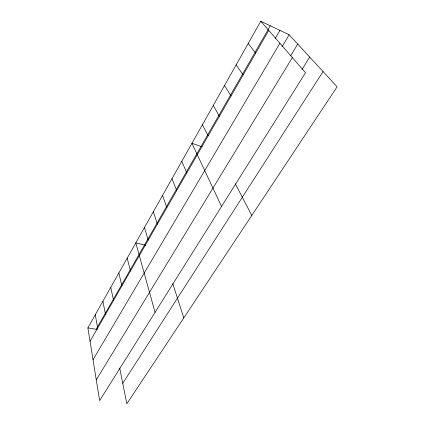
<?xml version="1.0" encoding="UTF-8"?>
<svg xmlns="http://www.w3.org/2000/svg" width="425" height="425" viewBox="0 0 425 425"><rect width="100%" height="100%" fill="white"/><g stroke="black" fill="none" stroke-linecap="round" stroke-linejoin="round"><path stroke-width="0.64" d="M260.753 21.25L305.527 72.696L99.631 400.616L87.879 327.893L260.753 21.25L289.159 34.765L337.121 86.822L126.836 403.75L119.701 368.066M96.119 329.306L270.289 25.787M90.052 341.317L268.743 30.43M275.283 38.367L279.947 30.382M93.027 359.731L279.905 43.254M282.131 46.601L289.159 34.765M290.62 55.85L297.75 44.083M96.278 379.86L292.368 57.577M302.037 69.413L309.724 57.083M122.756 383.334L323.064 71.57M87.879 327.893L97.405 329.524M145.754 245.315L135.819 242.861L155.051 312.354M202.284 146.864L191.941 143.31L221.537 206.46M248.221 43.472L255.701 53.12M236.151 64.892L243.148 74.959M224.506 85.547L231.057 96.002M213.27 105.474L219.396 116.28M235.328 183.812L251.775 215.448M202.422 124.722L208.149 135.846M181.81 161.282L186.809 172.975M172.008 178.67L176.678 190.602M162.525 195.495L166.882 207.65M153.34 211.783L157.399 224.14M172.747 283.539L183.791 317.911M144.442 227.566L148.224 240.109M127.208 258.14L130.464 271.001M118.857 272.946L121.874 285.945M110.766 287.305L113.549 300.433M102.908 301.24L105.48 314.473M95.285 314.76L97.649 328.095"/></g></svg>
